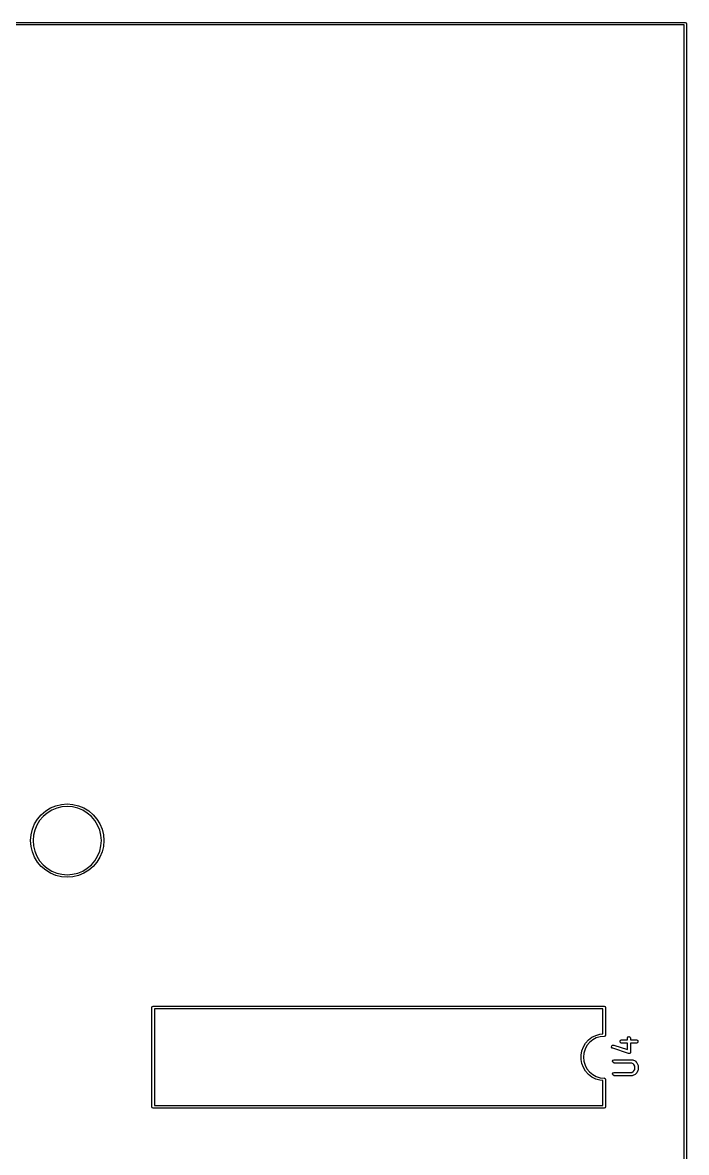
# Model space of a CAD drawing. Extents: x 107 to 167, y -145 to -45.
# Drawn here: x 137 to 167.1, y -96.1 to -45 of the extents above; entities that cross this region are included whole.
import ezdxf

# ---------------------------------------------------------------- set-up
doc = ezdxf.new("R2010")
doc.units = 0
doc.layers.add('BLACK', color=7, linetype='CONTINUOUS')

msp = doc.modelspace()

# ---------------------------------------------------------------- linework, layer by layer
at = {"layer": 'BLACK', "linetype": 'CONTINUOUS'}
for p, q in [((107, -44.95), (167, -44.95)), ((167, -44.95), (167.035, -44.9646)), ((167.035, -44.9646), (167.05, -45)), ((167.05, -45), (167.05, -145)), ((166.95, -45.05), (107.05, -45.05)), ((166.95, -144.95), (166.95, -45.05)), ((137.656, -81.0238), (137.826, -80.8256)), ((137.826, -80.8256), (138.024, -80.6564)), ((138.092, -80.7496), (137.907, -80.9071)), ((138.024, -80.6564), (138.246, -80.5202)), ((138.298, -80.6229), (138.092, -80.7496)), ((138.246, -80.5202), (138.487, -80.4205)), ((138.522, -80.5301), (138.298, -80.6229)), ((138.487, -80.4205), (138.74, -80.3597)), ((138.758, -80.4735), (138.522, -80.5301)), ((138.74, -80.3597), (139, -80.3392)), ((139, -80.4545), (138.758, -80.4735)), ((139, -80.3392), (139.26, -80.3597)), ((139.242, -80.4735), (139, -80.4545)), ((139.478, -80.5301), (139.242, -80.4735)), ((139.26, -80.3597), (139.513, -80.4205)), ((139.702, -80.6229), (139.478, -80.5301)), ((139.513, -80.4205), (139.754, -80.5202)), ((139.908, -80.7496), (139.702, -80.6229)), ((139.754, -80.5202), (139.976, -80.6564)), ((140.093, -80.9071), (139.908, -80.7496)), ((139.976, -80.6564), (140.174, -80.8256)), ((140.174, -80.8256), (140.344, -81.0238)), ((137.421, -81.4868), (137.52, -81.246)), ((137.52, -81.246), (137.656, -81.0238)), ((137.623, -81.2983), (137.53, -81.5224)), ((137.75, -81.0916), (137.623, -81.2983)), ((137.907, -80.9071), (137.75, -81.0916)), ((140.25, -81.0916), (140.093, -80.9071)), ((140.377, -81.2983), (140.25, -81.0916)), ((140.344, -81.0238), (140.48, -81.246)), ((140.47, -81.5224), (140.377, -81.2983)), ((140.48, -81.246), (140.579, -81.4868)), ((137.339, -82), (137.36, -81.7402)), ((137.36, -81.7402), (137.421, -81.4868)), ((137.473, -81.7582), (137.454, -82)), ((137.53, -81.5224), (137.473, -81.7582)), ((140.527, -81.7582), (140.47, -81.5224)), ((140.546, -82), (140.527, -81.7582)), ((140.579, -81.4868), (140.64, -81.7402)), ((140.64, -81.7402), (140.661, -82)), ((137.36, -82.2598), (137.339, -82)), ((137.421, -82.5132), (137.36, -82.2598)), ((137.454, -82), (137.473, -82.2418)), ((137.473, -82.2418), (137.53, -82.4776)), ((140.47, -82.4776), (140.527, -82.2418)), ((140.527, -82.2418), (140.546, -82)), ((140.64, -82.2598), (140.579, -82.5132)), ((140.661, -82), (140.64, -82.2598)), ((137.52, -82.754), (137.421, -82.5132)), ((137.656, -82.9762), (137.52, -82.754)), ((137.53, -82.4776), (137.623, -82.7017)), ((137.623, -82.7017), (137.75, -82.9084)), ((140.25, -82.9084), (140.377, -82.7017)), ((140.48, -82.754), (140.344, -82.9762)), ((140.377, -82.7017), (140.47, -82.4776)), ((140.579, -82.5132), (140.48, -82.754)), ((137.826, -83.1743), (137.656, -82.9762)), ((137.75, -82.9084), (137.907, -83.0929)), ((138.024, -83.3436), (137.826, -83.1743)), ((137.907, -83.0929), (138.092, -83.2504)), ((138.246, -83.4798), (138.024, -83.3436)), ((138.092, -83.2504), (138.298, -83.3771)), ((138.298, -83.3771), (138.522, -83.4699)), ((139.478, -83.4699), (139.702, -83.3771)), ((139.702, -83.3771), (139.908, -83.2504)), ((139.976, -83.3436), (139.754, -83.4798)), ((139.908, -83.2504), (140.093, -83.0929)), ((140.174, -83.1743), (139.976, -83.3436)), ((140.093, -83.0929), (140.25, -82.9084)), ((140.344, -82.9762), (140.174, -83.1743)), ((138.487, -83.5795), (138.246, -83.4798)), ((138.74, -83.6403), (138.487, -83.5795)), ((138.522, -83.4699), (138.758, -83.5265)), ((139, -83.6608), (138.74, -83.6403)), ((138.758, -83.5265), (139, -83.5455)), ((139, -83.5455), (139.242, -83.5265)), ((139.26, -83.6403), (139, -83.6608)), ((139.242, -83.5265), (139.478, -83.4699)), ((139.513, -83.5795), (139.26, -83.6403)), ((139.754, -83.4798), (139.513, -83.5795)), ((142.83, -89.56), (142.848, -89.5176)), ((142.848, -89.5176), (142.89, -89.5)), ((142.89, -89.5), (163.33, -89.5)), ((163.33, -89.5), (163.372, -89.5176)), ((163.372, -89.5176), (163.39, -89.56)), ((142.83, -94.06), (142.83, -89.56)), ((142.95, -89.62), (142.95, -94)), ((163.27, -89.62), (142.95, -89.62)), ((163.27, -90.7556), (163.27, -89.62)), ((163.39, -89.56), (163.39, -90.81)), ((162.484, -91.1712), (162.616, -91.0267)), ((162.616, -91.0267), (162.772, -90.9088)), ((162.805, -91.0246), (162.662, -91.1421)), ((162.772, -90.9088), (162.947, -90.8216)), ((162.969, -90.9374), (162.805, -91.0246)), ((162.947, -90.8216), (163.135, -90.768)), ((163.146, -90.8836), (162.969, -90.9374)), ((163.135, -90.768), (163.27, -90.7556)), ((163.321, -90.8663), (163.146, -90.8836)), ((163.33, -90.87), (163.321, -90.8663)), ((163.372, -90.8524), (163.33, -90.87)), ((163.39, -90.81), (163.372, -90.8524)), ((164.042, -91.0827), (164.068, -91.0383)), ((164.051, -91.1332), (164.042, -91.0827)), ((164.068, -91.0383), (164.116, -91.0207)), ((164.116, -91.0207), (164.374, -91.0207)), ((164.374, -90.9529), (164.379, -90.9272)), ((164.374, -91.0207), (164.374, -90.9529)), ((164.379, -90.9272), (164.412, -90.8879)), ((164.412, -90.8879), (164.462, -90.879)), ((164.462, -90.879), (164.506, -90.9046)), ((164.506, -90.9046), (164.524, -90.9529)), ((164.524, -90.9529), (164.524, -91.0207)), ((164.524, -91.0207), (164.782, -91.0207)), ((164.782, -91.0207), (164.808, -91.0252)), ((164.808, -91.0252), (164.847, -91.0582)), ((164.847, -91.0582), (164.856, -91.1087)), ((162.275, -91.7122), (162.31, -91.5199)), ((162.31, -91.5199), (162.381, -91.3375)), ((162.381, -91.3375), (162.484, -91.1712)), ((162.457, -91.4485), (162.404, -91.6257)), ((162.545, -91.2852), (162.457, -91.4485)), ((162.662, -91.1421), (162.545, -91.2852)), ((163.661, -91.3488), (163.669, -91.2981)), ((163.688, -91.3926), (163.661, -91.3488)), ((163.669, -91.2981), (163.707, -91.2641)), ((163.711, -91.405), (163.688, -91.3926)), ((163.707, -91.2641), (163.758, -91.2627)), ((164.425, -91.6431), (163.711, -91.405)), ((163.758, -91.2627), (164.374, -91.4678)), ((164.09, -91.1662), (164.051, -91.1332)), ((164.116, -91.1707), (164.09, -91.1662)), ((164.374, -91.1707), (164.116, -91.1707)), ((164.374, -91.4678), (164.374, -91.1707)), ((164.524, -91.5719), (164.52, -91.5976)), ((164.782, -91.1707), (164.524, -91.1707)), ((164.524, -91.1707), (164.524, -91.5719)), ((164.831, -91.1532), (164.782, -91.1707)), ((164.856, -91.1087), (164.831, -91.1532)), ((162.275, -91.9078), (162.275, -91.7122)), ((162.31, -92.1001), (162.275, -91.9078)), ((162.381, -92.2825), (162.31, -92.1001)), ((162.404, -91.6257), (162.385, -91.81)), ((162.385, -91.81), (162.404, -91.9943)), ((162.404, -91.9943), (162.457, -92.1715)), ((163.709, -91.9875), (163.734, -91.943)), ((163.717, -92.038), (163.709, -91.9875)), ((163.757, -92.071), (163.717, -92.038)), ((163.734, -91.943), (163.782, -91.9255)), ((163.782, -92.0755), (163.757, -92.071)), ((163.782, -91.9255), (164.592, -91.9255)), ((164.574, -92.0755), (163.782, -92.0755)), ((164.431, -91.6429), (164.425, -91.6431)), ((164.436, -91.6458), (164.431, -91.6429)), ((164.456, -91.6422), (164.436, -91.6458)), ((164.477, -91.6417), (164.456, -91.6422)), ((164.481, -91.6379), (164.477, -91.6417)), ((164.487, -91.6369), (164.481, -91.6379)), ((164.5, -91.6212), (164.487, -91.6369)), ((164.515, -91.6076), (164.5, -91.6212)), ((164.516, -91.6019), (164.515, -91.6076)), ((164.52, -91.5976), (164.516, -91.6019)), ((164.643, -92.1097), (164.574, -92.0755)), ((164.592, -91.9255), (164.618, -91.93)), ((164.618, -91.93), (164.621, -91.9329)), ((164.621, -91.9329), (164.625, -91.9334)), ((164.625, -91.9334), (164.721, -91.981)), ((164.721, -91.981), (164.739, -91.9944)), ((164.739, -91.9944), (164.74, -91.9951)), ((164.74, -91.9951), (164.788, -92.0427)), ((164.788, -92.0427), (164.801, -92.061)), ((164.801, -92.061), (164.802, -92.0622)), ((164.802, -92.0622), (164.849, -92.1574)), ((162.484, -92.4488), (162.381, -92.2825)), ((162.457, -92.1715), (162.545, -92.3348)), ((162.616, -92.5933), (162.484, -92.4488)), ((162.545, -92.3348), (162.662, -92.4779)), ((162.772, -92.7112), (162.616, -92.5933)), ((162.662, -92.4779), (162.805, -92.5954)), ((162.805, -92.5954), (162.969, -92.6826)), ((163.709, -92.5589), (163.734, -92.5145)), ((163.717, -92.6094), (163.709, -92.5589)), ((163.757, -92.6424), (163.717, -92.6094)), ((163.734, -92.5145), (163.782, -92.4969)), ((163.782, -92.4969), (164.574, -92.4969)), ((164.574, -92.4969), (164.643, -92.4626)), ((164.721, -92.5914), (164.625, -92.639)), ((164.673, -92.1401), (164.643, -92.1097)), ((164.643, -92.4626), (164.673, -92.4322)), ((164.707, -92.2087), (164.673, -92.1401)), ((164.673, -92.4322), (164.707, -92.3637)), ((164.707, -92.3637), (164.707, -92.2087)), ((164.722, -92.5902), (164.721, -92.5914)), ((164.74, -92.5773), (164.722, -92.5902)), ((164.788, -92.5297), (164.74, -92.5773)), ((164.802, -92.5102), (164.788, -92.5282)), ((164.788, -92.5282), (164.788, -92.5297)), ((164.849, -92.415), (164.802, -92.5102)), ((164.849, -92.1574), (164.857, -92.1824)), ((164.85, -92.4105), (164.849, -92.415)), ((164.853, -92.4071), (164.85, -92.4105)), ((164.857, -92.3814), (164.853, -92.4071)), ((164.857, -92.1824), (164.856, -92.1867)), ((164.856, -92.1867), (164.857, -92.191)), ((164.857, -92.191), (164.857, -92.3814)), ((162.947, -92.7984), (162.772, -92.7112)), ((163.135, -92.852), (162.947, -92.7984)), ((162.969, -92.6826), (163.146, -92.7364)), ((163.27, -92.8644), (163.135, -92.852)), ((163.146, -92.7364), (163.321, -92.7537)), ((163.27, -94), (163.27, -92.8644)), ((163.321, -92.7537), (163.33, -92.75)), ((163.33, -92.75), (163.372, -92.7676)), ((163.372, -92.7676), (163.39, -92.81)), ((163.39, -92.81), (163.39, -94.06)), ((163.782, -92.6469), (163.757, -92.6424)), ((164.592, -92.6469), (163.782, -92.6469)), ((164.596, -92.6454), (164.592, -92.6469)), ((164.6, -92.6464), (164.596, -92.6454)), ((164.625, -92.639), (164.6, -92.6464)), ((142.848, -94.1024), (142.83, -94.06)), ((142.89, -94.12), (142.848, -94.1024)), ((163.33, -94.12), (142.89, -94.12)), ((142.95, -94), (163.27, -94)), ((163.372, -94.1024), (163.33, -94.12)), ((163.39, -94.06), (163.372, -94.1024))]:
    msp.add_line(p, q, dxfattribs=at)

doc.saveas('drawing.dxf')
